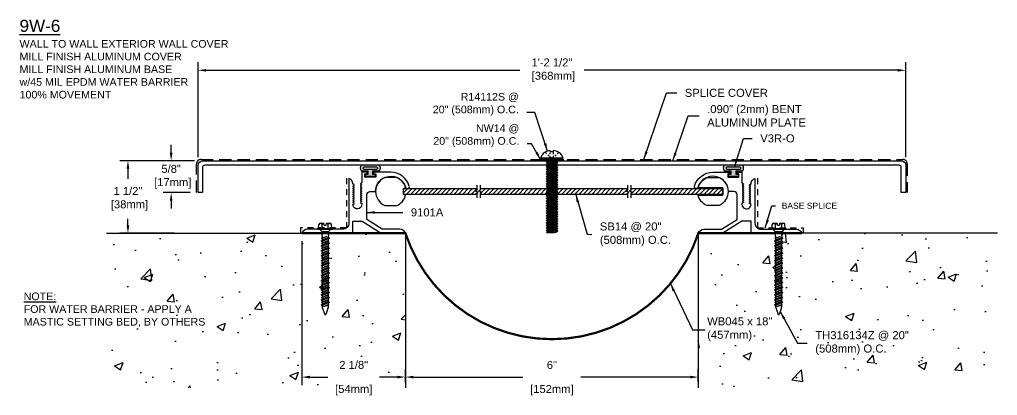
# Model space of a CAD drawing. Header units: inches. Extents: x -0.5 to 40.3, y 3.4 to 11.1.
# Drawn here: x -0.48 to 19.56, y 3.44 to 11.15 of the extents above; entities that cross this region are included whole.
import ezdxf

# ---------------------------------------------------------------- set-up
doc = ezdxf.new("R2010")
doc.units = ezdxf.units.IN
doc.header["$MEASUREMENT"] = 0
doc.linetypes.add('DASHED2', pattern=[0.375, 0.25, -0.125])
for name, color, linetype in [('ANCHORS', 4, 'Continuous'), ('CONDITIONS', 1, 'Continuous'), ('DIMENSIONS', 3, 'Continuous'), ('FILLERS', 2, 'Continuous'), ('METALS', 7, 'Continuous'), ('TEXT', 2, 'Continuous')]:
    doc.layers.add(name, color=color, linetype=linetype)
doc.styles.add('ARIAL', font='arial.ttf')
doc.dimstyles.new('Arial', dxfattribs={"dimtxt": 0.164062, "dimasz": 0.164062, "dimexe": 0.164062, "dimexo": 0.164062, "dimgap": 0.164062, "dimtad": 0, "dimtih": 1, "dimtoh": 1, "dimdec": 4, "dimzin": 3, "dimdsep": 46, "dimlunit": 4, "dimtxsty": 'ARIAL', "dimcen": 0.164062, "dimadec": 0, "dimazin": 0, "dimtfac": 1, "dimtdec": 4, "dimtofl": 0, "dimtmove": 0, "dimatfit": 3, "dimfxl": 0, "dimfrac": 2, "dimtolj": 1, "dimtzin": 0, "dimarcsym": 0})
pattern_1 = [(50, (0, 0.045), (1.79315, -0.15688), [0.1875, -2.0625]), (355, (0, 0.045), (-0.34688, 1.88048), [0.15, -1.65]), (100.451, (0.1494, 0.032), (1.44627, 1.7236), [0.15935, -1.75286]), (46.184, (0, 0.545), (2.6681, -0.4138), [0.28125, -3.09375]), (96.636, (0.2223, 0.5105), (2.33666, 2.4353), [0.23903, -2.62928]), (351.184, (0, 0.545), (2.33665, 2.4353), [0.225, -2.475]), (21, (0.25, 0.42), (1.49227, -1.00655), [0.1875, -2.0625]), (326, (0.25, 0.42), (0.60829, 1.81288), [0.15, -1.65]), (71.451, (0.3744, 0.3361), (2.10056, 0.80633), [0.15935, -1.75286]), (37.5, (0, 0.045), (0.0304, 0.832235), [0, -1.63, 0, -1.675, 0, -1.65625]), (7.5, (0, 0.045), (0.657674, 0.98603), [0, -0.955, 0, -1.5925, 0, -0.63125]), (327.5, (-0.5575, 0.045), (1.334556, -0.056387), [0, -0.625, 0, -1.95, 0, -2.5875]), (317.5, (-0.8075, 0.045), (1.457965, 0.25026), [0, -0.8125, 0, -1.295, 0, -1.8375])]

# ---------------------------------------------------------------- blocks, each defined once
blk = doc.blocks.new('TH-316134')
for p, q in [((-0.157, 0.019), (0.157, 0.019)), ((-0.157, 0), (-0.157, 0.019)), ((-0.157, 0), (0.157, 0)), ((-0.135, 0.029), (-0.129, 0.1)), ((-0.115, 0), (-0.07, -0.045)), ((-0.097, 0.127), (-0.027, 0.127)), ((-0.065, 0.019), (-0.065, 0.1)), ((-0.023, 0.083), (-0.027, 0.127)), ((-0.023, 0.083), (0.023, 0.083)), ((0.023, 0.083), (0.027, 0.127)), ((0.027, 0.127), (0.097, 0.127)), ((0.064, 0.019), (0.064, 0.1)), ((0.115, 0), (0.07, -0.045)), ((0.135, 0.029), (0.129, 0.1)), ((0.157, 0.019), (0.157, 0)), ((-0.086, -0.234), (0.086, -0.184)), ((-0.074, -0.184), (0.032, -0.147)), ((-0.074, -0.184), (-0.062, -0.177)), ((-0.074, -0.184), (-0.062, -0.19)), ((-0.07, -0.045), (0.07, -0.045)), ((-0.07, -0.045), (-0.07, -0.112)), ((-0.069, -0.122), (-0.063, -0.148)), ((0.032, -0.147), (-0.062, -0.19)), ((-0.062, -0.177), (0.032, -0.147)), ((-0.062, -0.157), (-0.062, -0.177)), ((0.062, -0.171), (-0.062, -0.221)), ((-0.062, -0.19), (-0.062, -0.221)), ((0.062, -0.197), (-0.062, -0.247)), ((0.062, -0.157), (0.062, -0.171)), ((0.086, -0.184), (0.062, -0.171)), ((0.086, -0.184), (0.062, -0.197)), ((0.062, -0.197), (0.062, -0.228)), ((0.069, -0.122), (0.063, -0.148)), ((0.07, -0.045), (0.07, -0.112)), ((-0.086, -0.234), (-0.062, -0.221)), ((-0.086, -0.234), (-0.062, -0.247)), ((-0.086, -0.336), (0.086, -0.285)), ((-0.086, -0.336), (-0.062, -0.323)), ((-0.086, -0.336), (-0.062, -0.349)), ((-0.086, -0.437), (0.086, -0.387)), ((-0.074, -0.285), (0.074, -0.234)), ((-0.074, -0.285), (-0.062, -0.279)), ((-0.074, -0.285), (-0.062, -0.291)), ((-0.074, -0.387), (0.074, -0.336)), ((-0.074, -0.387), (-0.062, -0.381)), ((-0.074, -0.387), (-0.062, -0.393)), ((-0.062, -0.279), (0.062, -0.228)), ((0.062, -0.241), (-0.062, -0.291)), ((-0.062, -0.247), (-0.062, -0.279)), ((0.062, -0.272), (-0.062, -0.323)), ((-0.062, -0.291), (-0.062, -0.323)), ((0.062, -0.298), (-0.062, -0.349)), ((-0.062, -0.381), (0.062, -0.33)), ((0.062, -0.342), (-0.062, -0.393)), ((-0.062, -0.349), (-0.062, -0.381)), ((0.062, -0.374), (-0.062, -0.425)), ((-0.062, -0.393), (-0.062, -0.425)), ((0.062, -0.4), (-0.062, -0.45)), ((0.074, -0.234), (0.062, -0.228)), ((0.074, -0.234), (0.062, -0.241)), ((0.062, -0.241), (0.062, -0.272)), ((0.086, -0.285), (0.062, -0.272)), ((0.086, -0.285), (0.062, -0.298)), ((0.062, -0.298), (0.062, -0.33)), ((0.074, -0.336), (0.062, -0.33)), ((0.074, -0.336), (0.062, -0.342)), ((0.062, -0.342), (0.062, -0.374)), ((0.086, -0.387), (0.062, -0.374)), ((0.086, -0.387), (0.062, -0.4)), ((0.062, -0.4), (0.062, -0.431)), ((-0.086, -0.437), (-0.062, -0.425)), ((-0.086, -0.437), (-0.062, -0.45)), ((-0.086, -0.539), (0.086, -0.488)), ((-0.086, -0.539), (-0.062, -0.526)), ((-0.086, -0.539), (-0.062, -0.552)), ((-0.086, -0.641), (0.086, -0.59)), ((-0.074, -0.488), (0.074, -0.437)), ((-0.074, -0.488), (-0.062, -0.482)), ((-0.074, -0.488), (-0.062, -0.494)), ((-0.074, -0.59), (0.074, -0.539)), ((-0.074, -0.59), (-0.062, -0.584)), ((-0.074, -0.59), (-0.062, -0.596)), ((-0.062, -0.482), (0.062, -0.431)), ((0.062, -0.444), (-0.062, -0.494)), ((-0.062, -0.45), (-0.062, -0.482)), ((0.062, -0.475), (-0.062, -0.526)), ((-0.062, -0.494), (-0.062, -0.526)), ((0.062, -0.501), (-0.062, -0.552)), ((-0.062, -0.584), (0.062, -0.533)), ((0.062, -0.545), (-0.062, -0.596)), ((-0.062, -0.552), (-0.062, -0.584)), ((0.062, -0.577), (-0.062, -0.628)), ((-0.062, -0.596), (-0.062, -0.628)), ((0.074, -0.437), (0.062, -0.431)), ((0.074, -0.437), (0.062, -0.444)), ((0.062, -0.444), (0.062, -0.475)), ((0.086, -0.488), (0.062, -0.475)), ((0.086, -0.488), (0.062, -0.501)), ((0.062, -0.501), (0.062, -0.533)), ((0.074, -0.539), (0.062, -0.533)), ((0.074, -0.539), (0.062, -0.545)), ((0.062, -0.545), (0.062, -0.577)), ((0.086, -0.59), (0.062, -0.577)), ((0.086, -0.59), (0.062, -0.603)), ((-0.086, -0.641), (-0.062, -0.628)), ((-0.086, -0.641), (-0.062, -0.654)), ((-0.086, -0.742), (0.086, -0.691)), ((-0.086, -0.742), (-0.062, -0.729)), ((-0.086, -0.742), (-0.062, -0.755)), ((-0.086, -0.844), (0.086, -0.793)), ((-0.074, -0.691), (0.074, -0.641)), ((-0.074, -0.691), (-0.062, -0.685)), ((-0.074, -0.691), (-0.062, -0.698)), ((-0.074, -0.793), (0.074, -0.742)), ((-0.074, -0.793), (-0.062, -0.787)), ((-0.074, -0.793), (-0.062, -0.799)), ((0.062, -0.603), (-0.062, -0.654)), ((-0.062, -0.685), (0.062, -0.634)), ((0.062, -0.647), (-0.062, -0.698)), ((-0.062, -0.654), (-0.062, -0.685)), ((0.062, -0.678), (-0.062, -0.729)), ((-0.062, -0.698), (-0.062, -0.729)), ((0.062, -0.704), (-0.062, -0.755)), ((-0.062, -0.787), (0.062, -0.736)), ((0.062, -0.748), (-0.062, -0.799)), ((-0.062, -0.755), (-0.062, -0.787)), ((0.062, -0.78), (-0.062, -0.831)), ((-0.062, -0.799), (-0.062, -0.831)), ((0.062, -0.603), (0.062, -0.634)), ((0.074, -0.641), (0.062, -0.634)), ((0.074, -0.641), (0.062, -0.647)), ((0.062, -0.647), (0.062, -0.678)), ((0.086, -0.691), (0.062, -0.678)), ((0.086, -0.691), (0.062, -0.704)), ((0.062, -0.704), (0.062, -0.736)), ((0.074, -0.742), (0.062, -0.736)), ((0.074, -0.742), (0.062, -0.748)), ((0.062, -0.748), (0.062, -0.78)), ((0.086, -0.793), (0.062, -0.78)), ((0.086, -0.793), (0.062, -0.806)), ((-0.086, -0.844), (-0.062, -0.831)), ((-0.086, -0.844), (-0.062, -0.857)), ((-0.086, -0.945), (0.086, -0.895)), ((-0.086, -0.945), (-0.062, -0.932)), ((-0.086, -0.945), (-0.062, -0.958)), ((-0.086, -1.047), (0.086, -0.996)), ((-0.074, -0.895), (0.074, -0.844)), ((-0.074, -0.895), (-0.062, -0.888)), ((-0.074, -0.895), (-0.062, -0.901)), ((-0.074, -0.996), (0.074, -0.945)), ((-0.074, -0.996), (-0.062, -0.99)), ((-0.074, -0.996), (-0.062, -1.002)), ((0.062, -0.806), (-0.062, -0.857)), ((-0.062, -0.888), (0.062, -0.838)), ((0.062, -0.85), (-0.062, -0.901)), ((-0.062, -0.857), (-0.062, -0.888)), ((0.062, -0.882), (-0.062, -0.932)), ((-0.062, -0.901), (-0.062, -0.932)), ((0.062, -0.907), (-0.062, -0.958)), ((-0.062, -0.99), (0.062, -0.939)), ((0.062, -0.951), (-0.062, -1.002)), ((-0.062, -0.958), (-0.062, -0.99)), ((0.062, -0.983), (-0.062, -1.034)), ((0.062, -0.806), (0.062, -0.838)), ((0.074, -0.844), (0.062, -0.838)), ((0.074, -0.844), (0.062, -0.85)), ((0.062, -0.85), (0.062, -0.882)), ((0.086, -0.895), (0.062, -0.882)), ((0.086, -0.895), (0.062, -0.907)), ((0.062, -0.907), (0.062, -0.939)), ((0.074, -0.945), (0.062, -0.939)), ((0.074, -0.945), (0.062, -0.951)), ((0.062, -0.951), (0.062, -0.983)), ((0.086, -0.996), (0.062, -0.983)), ((0.086, -0.996), (0.062, -1.009)), ((0.062, -1.001), (0.062, -1.033)), ((-0.086, -1.047), (-0.062, -1.034)), ((-0.086, -1.047), (-0.062, -1.06)), ((-0.086, -1.141), (0.086, -1.09)), ((-0.086, -1.141), (-0.062, -1.128)), ((-0.086, -1.141), (-0.062, -1.154)), ((-0.086, -1.242), (0.086, -1.191)), ((-0.074, -1.09), (0.074, -1.039)), ((-0.074, -1.09), (-0.062, -1.084)), ((-0.074, -1.09), (-0.062, -1.096)), ((-0.074, -1.191), (0.074, -1.141)), ((-0.074, -1.191), (-0.062, -1.185)), ((-0.074, -1.191), (-0.062, -1.198)), ((-0.062, -1.002), (-0.062, -1.034)), ((0.062, -1.009), (-0.062, -1.06)), ((-0.062, -1.084), (0.062, -1.033)), ((0.062, -1.045), (-0.062, -1.096)), ((-0.062, -1.052), (-0.062, -1.084)), ((0.062, -1.077), (-0.062, -1.128)), ((-0.062, -1.096), (-0.062, -1.128)), ((0.062, -1.103), (-0.062, -1.154)), ((-0.062, -1.185), (0.062, -1.134)), ((0.062, -1.147), (-0.062, -1.198)), ((-0.062, -1.154), (-0.062, -1.185)), ((0.062, -1.178), (-0.062, -1.229)), ((-0.062, -1.198), (-0.062, -1.229)), ((0.074, -1.039), (0.062, -1.033)), ((0.074, -1.039), (0.062, -1.045)), ((0.062, -1.045), (0.062, -1.077)), ((0.086, -1.09), (0.062, -1.077)), ((0.086, -1.09), (0.062, -1.103)), ((0.062, -1.103), (0.062, -1.134)), ((0.074, -1.141), (0.062, -1.134)), ((0.074, -1.141), (0.062, -1.147)), ((0.062, -1.147), (0.062, -1.178)), ((0.086, -1.191), (0.062, -1.178)), ((0.086, -1.191), (0.062, -1.204)), ((-0.086, -1.242), (-0.062, -1.229)), ((-0.086, -1.242), (-0.062, -1.255)), ((-0.086, -1.344), (0.086, -1.293)), ((-0.086, -1.344), (-0.062, -1.331)), ((-0.086, -1.344), (-0.062, -1.357)), ((-0.086, -1.445), (0.086, -1.395)), ((-0.074, -1.293), (0.074, -1.242)), ((-0.074, -1.293), (-0.062, -1.287)), ((-0.074, -1.293), (-0.062, -1.299)), ((-0.074, -1.395), (0.074, -1.344)), ((-0.074, -1.395), (-0.062, -1.388)), ((-0.074, -1.395), (-0.062, -1.401)), ((0.062, -1.204), (-0.062, -1.255)), ((-0.062, -1.287), (0.062, -1.236)), ((0.062, -1.248), (-0.062, -1.299)), ((-0.062, -1.255), (-0.062, -1.287)), ((0.062, -1.28), (-0.062, -1.331)), ((-0.062, -1.299), (-0.062, -1.331)), ((0.062, -1.306), (-0.062, -1.357)), ((-0.062, -1.388), (0.062, -1.338)), ((0.062, -1.35), (-0.062, -1.401)), ((-0.062, -1.357), (-0.062, -1.388)), ((0.062, -1.382), (-0.062, -1.432)), ((-0.062, -1.401), (-0.062, -1.432)), ((0.062, -1.204), (0.062, -1.236)), ((0.074, -1.242), (0.062, -1.236)), ((0.074, -1.242), (0.062, -1.248)), ((0.062, -1.248), (0.062, -1.28)), ((0.086, -1.293), (0.062, -1.28)), ((0.086, -1.293), (0.062, -1.306)), ((0.062, -1.306), (0.062, -1.338)), ((0.074, -1.344), (0.062, -1.338)), ((0.074, -1.344), (0.062, -1.35)), ((0.062, -1.35), (0.062, -1.382)), ((0.086, -1.395), (0.062, -1.382)), ((0.086, -1.395), (0.062, -1.407)), ((-0.086, -1.445), (-0.062, -1.432)), ((-0.086, -1.445), (-0.062, -1.458)), ((-0.086, -1.547), (0.086, -1.496)), ((-0.086, -1.547), (-0.062, -1.534)), ((-0.086, -1.547), (-0.062, -1.56)), ((-0.074, -1.496), (0.074, -1.445)), ((-0.074, -1.496), (-0.062, -1.49)), ((-0.074, -1.496), (-0.062, -1.502)), ((0.062, -1.407), (-0.062, -1.458)), ((-0.062, -1.49), (0.062, -1.439)), ((0.062, -1.451), (-0.062, -1.502)), ((-0.062, -1.458), (-0.062, -1.49)), ((0.062, -1.483), (-0.062, -1.534)), ((-0.062, -1.502), (-0.062, -1.534)), ((0.062, -1.509), (-0.062, -1.56)), ((-0.062, -1.56), (-0.062, -1.586)), ((-0.06, -1.601), (-0.01, -1.744)), ((-0.034, -1.584), (0.062, -1.541)), ((-0.034, -1.584), (0.074, -1.547)), ((0.062, -1.553), (-0.034, -1.584)), ((0.06, -1.601), (0.01, -1.744)), ((0.062, -1.407), (0.062, -1.439)), ((0.074, -1.445), (0.062, -1.439)), ((0.074, -1.445), (0.062, -1.451)), ((0.062, -1.451), (0.062, -1.483)), ((0.086, -1.496), (0.062, -1.483)), ((0.086, -1.496), (0.062, -1.509)), ((0.062, -1.509), (0.062, -1.541)), ((0.074, -1.547), (0.062, -1.541)), ((0.074, -1.547), (0.062, -1.553)), ((0.062, -1.553), (0.062, -1.586))]:
    blk.add_line(p, q)
for centre, radius, start, end in [((-0.146, 0.03), 0.0112, 270, 355), ((-0.097, 0.095), 0.0327, 9.285, 170.715), ((0, 0.038), 0.0896, 107.4215, 136.0407), ((0, 0.038), 0.0896, 43.9593, 72.5785), ((0.097, 0.095), 0.0327, 9.285, 170.715), ((0.146, 0.03), 0.0112, 185, 270), ((-0.023, -0.112), 0.0465, 180, 191.9357), ((-0.109, -0.157), 0.0465, 0, 11.9357), ((0.109, -0.157), 0.0465, 168.0643, 180), ((0.023, -0.112), 0.0465, 348.0643, 0), ((-0.016, -1.586), 0.0465, 180, 199.3058), ((0.016, -1.586), 0.0465, 340.6942, 0), ((0, -1.739), 0.0106, 204.1001, 335.8999)]:
    blk.add_arc(centre, radius, start, end)
blk = doc.blocks.new('TH316134')
blk.add_blockref('TH-316134', (0, 0))
blk = doc.blocks.new('*D3')
at = {"layer": 'Defpoints', "color": 0}
for p in [(3.269, 8.25), (1.742, 6.765), (2.851, 6.765)]:
    blk.add_point(p, dxfattribs=at)
at = {"layer": 'DIMENSIONS', "color": 0, "lineweight": -2}
for p, q in [((3.105, 8.25), (1.578, 8.25)), ((1.742, 8.086), (1.742, 7.877)), ((1.742, 6.929), (1.742, 7.063)), ((2.687, 6.765), (1.578, 6.765))]:
    blk.add_line(p, q, dxfattribs=at)
at = {"layer": 'DIMENSIONS', "color": 0}
for points in [[(1.714, 8.086), (1.769, 8.086), (1.742, 8.25)], [(1.714, 6.929), (1.769, 6.929), (1.742, 6.765)]]:
    blk.add_solid(points, dxfattribs=at)
at = {"layer": 'DIMENSIONS', "color": 0, "insert": (1.742, 7.47), "char_height": 0.1641, "attachment_point": 5, "style": 'ARIAL'}
blk.add_mtext('\\A1;1 1/2"\\P [38mm]', dxfattribs=at)
blk = doc.blocks.new('*D4')
at = {"layer": 'Defpoints', "color": 0}
for p in [(5.307, 6.765), (7.429, 3.815), (7.429, 3.547)]:
    blk.add_point(p, dxfattribs=at)
at = {"layer": 'DIMENSIONS', "color": 0, "lineweight": -2}
for p, q in [((5.307, 6.601), (5.307, 3.651)), ((5.471, 3.815), (5.837, 3.815)), ((7.265, 3.815), (6.899, 3.815)), ((7.429, 3.711), (7.429, 3.98))]:
    blk.add_line(p, q, dxfattribs=at)
at = {"layer": 'DIMENSIONS', "color": 0}
for points in [[(5.471, 3.843), (5.471, 3.788), (5.307, 3.815)], [(7.265, 3.843), (7.265, 3.788), (7.429, 3.815)]]:
    blk.add_solid(points, dxfattribs=at)
at = {"layer": 'DIMENSIONS', "color": 0, "char_height": 0.1641, "attachment_point": 5, "style": 'ARIAL'}
for s, insert in [('\\A1;2 1/8"', (6.368, 4.064)), ('\\A1;[54mm]', (6.368, 3.547))]:
    blk.add_mtext(s, dxfattribs=dict(at, insert=insert))
blk = doc.blocks.new('*D5')
at = {"layer": 'Defpoints', "color": 0}
for p in [(3.269, 8.25), (2.627, 7.597), (3.179, 7.597)]:
    blk.add_point(p, dxfattribs=at)
at = {"layer": 'DIMENSIONS', "color": 0, "lineweight": -2}
for p, q in [((2.627, 8.414), (2.627, 8.578)), ((3.105, 8.25), (2.463, 8.25)), ((3.015, 7.597), (2.463, 7.597)), ((2.627, 7.433), (2.627, 7.269))]:
    blk.add_line(p, q, dxfattribs=at)
at = {"layer": 'DIMENSIONS', "color": 0}
for points in [[(2.6, 8.414), (2.654, 8.414), (2.627, 8.25)], [(2.6, 7.433), (2.654, 7.433), (2.627, 7.597)]]:
    blk.add_solid(points, dxfattribs=at)
at = {"layer": 'DIMENSIONS', "color": 0, "insert": (2.627, 7.924), "char_height": 0.1641, "attachment_point": 5, "style": 'ARIAL'}
blk.add_mtext('\\A1;5/8"\\P [17mm]', dxfattribs=at)
blk = doc.blocks.new('*D6')
at = {"layer": 'Defpoints', "color": 0}
for p in [(13.429, 3.815), (7.429, 3.547), (13.429, 3.547)]:
    blk.add_point(p, dxfattribs=at)
at = {"layer": 'DIMENSIONS', "color": 0, "lineweight": -2}
for p, q in [((7.429, 3.711), (7.429, 3.98)), ((7.593, 3.815), (9.835, 3.815)), ((13.265, 3.815), (11.024, 3.815)), ((13.429, 3.711), (13.429, 3.98))]:
    blk.add_line(p, q, dxfattribs=at)
at = {"layer": 'DIMENSIONS', "color": 0}
for points in [[(7.593, 3.843), (7.593, 3.788), (7.429, 3.815)], [(13.265, 3.843), (13.265, 3.788), (13.429, 3.815)]]:
    blk.add_solid(points, dxfattribs=at)
at = {"layer": 'DIMENSIONS', "color": 0, "attachment_point": 5, "style": 'ARIAL'}
for s, insert, char_height in [('\\A1;6"', (10.429, 4.063), 0.1641), ('\\A1;[152mm]', (10.429, 3.546), 0.16406)]:
    blk.add_mtext(s, dxfattribs=dict(at, insert=insert, char_height=char_height))
blk = doc.blocks.new('*D7')
at = {"layer": 'Defpoints', "color": 0}
for p in [(17.679, 10.106), (3.179, 8.16), (17.679, 8.16)]:
    blk.add_point(p, dxfattribs=at)
at = {"layer": 'DIMENSIONS', "color": 0, "lineweight": -2}
for p, q in [((3.179, 8.324), (3.179, 10.27)), ((17.679, 8.324), (17.679, 10.27)), ((3.343, 10.106), (9.771, 10.106)), ((17.515, 10.106), (11.088, 10.106))]:
    blk.add_line(p, q, dxfattribs=at)
at = {"layer": 'DIMENSIONS', "color": 0}
for points in [[(3.343, 10.133), (3.343, 10.078), (3.179, 10.106)], [(17.515, 10.133), (17.515, 10.078), (17.679, 10.106)]]:
    blk.add_solid(points, dxfattribs=at)
at = {"layer": 'DIMENSIONS', "color": 0, "insert": (10.429, 10.106), "char_height": 0.16406, "attachment_point": 5, "style": 'ARIAL'}
blk.add_mtext('\\A1;1\'-2 1/2"\\P [368mm]', dxfattribs=at)
blk = doc.blocks.new('9101a')
blk.add_lwpolyline([(-0.925, 0.836), (-0.897, 0.822), (-0.925, 0.807), (-0.925, 0.795), (-0.897, 0.78), (-0.925, 0.766), (-0.925, 0.753), (-0.897, 0.739), (-0.925, 0.724), (-0.925, 0.711), (-0.897, 0.697), (-0.925, 0.682), (-0.925, 0.67), (-0.897, 0.655), (-0.925, 0.641), (-0.925, 0.628), (-0.895, 0.613, -1.093785), (-1.08, 0.591), (-1.049, 0.607), (-1.049, 0.62), (-1.077, 0.634), (-1.049, 0.649), (-1.049, 0.661), (-1.077, 0.676), (-1.049, 0.691), (-1.049, 0.703), (-1.077, 0.718), (-1.049, 0.732), (-1.049, 0.745), (-1.077, 0.759), (-1.049, 0.774), (-1.049, 0.786), (-1.077, 0.801), (-1.049, 0.816), (-1.049, 0.828), (-1.077, 0.843), (-1.049, 0.857), (-1.049, 0.87), (-1.077, 0.884), (-1.049, 0.899), (-1.049, 0.911), (-1.077, 0.926), (-1.049, 0.941), (-1.049, 0.953), (-1.077, 0.968), (-1.049, 0.982), (-1.049, 0.995), (-1.08, 1.011, 0.304337), (-1.16, 1.125), (-1.16, 0.205, -0.414214), (-1.285, 0.08), (-2.006, 0.08, 0.310805), (-2.123, 0), (-1.08, 0), (-1.08, 0.25), (-0.89, 0.25), (-0.5, 0), (0, 0, 0.306943), (-0.115, 0.08), (-0.477, 0.08), (-0.793, 0.283), (-0.793, 0.792, -0.414214), (-0.731, 0.854), (-0.616, 0.854, -0.865696), (0.001, 0.944, 1), (0.078, 0.966, 0.330951), (-0.301, 1.25), (-0.658, 1.25), (-0.658, 1.22), (-0.608, 1.22), (-0.608, 1.152), (-0.833, 1.152), (-0.833, 1.22), (-0.783, 1.22), (-0.783, 1.25), (-0.893, 1.25), (-0.893, 1.032), (-0.925, 1.016), (-0.925, 1.003), (-0.897, 0.989), (-0.925, 0.974), (-0.925, 0.961), (-0.897, 0.947), (-0.925, 0.932), (-0.925, 0.92), (-0.897, 0.905), (-0.925, 0.891), (-0.925, 0.878), (-0.897, 0.864), (-0.925, 0.849)], format="xyb", close=True)
blk = doc.blocks.new('V3Rb')
h = blk.add_hatch(color=256)
h.paths.add_polyline_path([(0.189, 0.227), (-0.189, 0.227, 0.336159), (-0.189, 0.11), (-0.053, 0.11), (-0.053, 0.035), (-0.108, 0.035), (-0.108, 0), (0.108, 0), (0.108, 0.035), (0.052, 0.035), (0.052, 0.11), (0.15, 0.11), (0.189, 0.11, 0.336159)])
h.paths.add_polyline_path([(0.136, 0.142), (-0.136, 0.142, -0.325717), (-0.136, 0.196), (0.136, 0.196, -0.325717)], flags=16)
blk.add_lwpolyline([(0.189, 0.11, 0.336159), (0.189, 0.227), (-0.189, 0.227, 0.336159), (-0.189, 0.11), (-0.053, 0.11), (-0.053, 0.035), (-0.108, 0.035), (-0.108, 0), (0.108, 0), (0.108, 0.035), (0.052, 0.035), (0.052, 0.11), (0.189, 0.11)], format="xyb")
blk.add_lwpolyline([(0.136, 0.196, -0.325717), (0.136, 0.142), (-0.136, 0.142, -0.325717), (-0.136, 0.196)], format="xyb", close=True)
blk = doc.blocks.new('SB14')
h = blk.add_hatch()
h.set_pattern_fill('ANSI31', color=256, scale=0.5, style=0)
h.set_pattern_definition([(45, (-7.127145, -14.1733), (-0.04419417, 0.04419417), [])])
h.paths.add_polyline_path([(6.805, -0.06), (6.805, 0.06), (4.919, 0.06), (4.919, 0.03), (4.89, 0.011), (4.947, -0.011), (4.919, -0.03), (4.919, -0.06)])
h.paths.add_polyline_path([(4.849, -0.06), (4.849, -0.03), (4.877, -0.011), (4.82, 0.011), (4.849, 0.03), (4.849, 0.06), (1.832, 0.06), (1.832, 0.03), (1.803, 0.011), (1.86, -0.011), (1.832, -0.03), (1.832, -0.06)])
h.paths.add_polyline_path([(1.762, -0.06), (1.762, -0.03), (1.79, -0.011), (1.733, 0.011), (1.762, 0.03), (1.762, 0.06), (0.262, 0.06), (0.262, -0.06)])
for p, q in [((1.762, 0.03), (1.733, 0.011)), ((1.79, -0.011), (1.733, 0.011)), ((1.762, 0.13), (1.762, 0.03)), ((1.832, 0.03), (1.803, 0.011)), ((1.86, -0.011), (1.803, 0.011)), ((1.832, 0.13), (1.832, 0.03)), ((4.849, 0.03), (4.82, 0.011)), ((4.877, -0.011), (4.82, 0.011)), ((4.849, 0.13), (4.849, 0.03)), ((4.919, 0.03), (4.89, 0.011)), ((4.947, -0.011), (4.89, 0.011)), ((4.919, 0.13), (4.919, 0.03)), ((1.762, -0.03), (1.79, -0.011)), ((1.762, -0.03), (1.762, -0.13)), ((1.832, -0.03), (1.86, -0.011)), ((1.832, -0.03), (1.832, -0.13)), ((4.849, -0.03), (4.877, -0.011)), ((4.849, -0.03), (4.849, -0.13)), ((4.919, -0.03), (4.947, -0.011)), ((4.919, -0.03), (4.919, -0.13))]:
    blk.add_line(p, q)
for points in [[(0.304, 0.074, 0.233897), (0.125, 0.286), (-0.125, 0.286, 0.654654), (-0.125, -0.286), (0.125, -0.286, 0.233897), (0.304, -0.074), (0.262, -0.06), (0.262, 0.06)], [(6.805, 0.074), (6.296, 0.074, -0.233897), (6.475, 0.286), (6.725, 0.286, -0.654654), (6.725, -0.286), (6.475, -0.286, -0.233897), (6.296, -0.074), (6.805, -0.074)]]:
    blk.add_lwpolyline(points, format="xyb", close=True)
for points in [[(0.262, 0.06), (1.762, 0.06)], [(1.832, 0.06), (4.849, 0.06)], [(4.919, 0.06), (6.805, 0.06), (6.805, -0.06), (4.919, -0.06)], [(1.762, -0.06), (0.262, -0.06)], [(4.849, -0.06), (1.832, -0.06)]]:
    blk.add_lwpolyline(points)
blk = doc.blocks.new('WB045')
at = {"layer": 'FILLERS', "const_width": 0.045}
for points in [[(5.307, 6.742), (7.447, 6.742)], [(13.412, 6.742), (15.552, 6.742)]]:
    blk.add_lwpolyline(points, dxfattribs=at)
blk.add_lwpolyline([(7.429, 6.742, 0.724076), (13.429, 6.742)], format="xyb", dxfattribs=at)
blk = doc.blocks.new('R14112')
for p, q in [((-0.226, 0.031), (0.226, 0.031)), ((-0.226, 0.031), (-0.22, 0)), ((-0.22, 0), (0.22, 0)), ((-0.109, 0.116), (-0.133, 0.141)), ((-0.057, 0.062), (-0.086, 0.092)), ((-0.085, 0), (-0.085, -0.03)), ((-0.034, 0.038), (-0.042, 0.046)), ((-0.034, 0.161), (-0.034, 0.182)), ((-0.034, 0.161), (0.034, 0.161)), ((-0.034, 0.103), (-0.034, 0.131)), ((-0.034, 0.038), (-0.034, 0.065)), ((-0.034, 0.038), (-0.01, 0.038)), ((0.01, 0.038), (0.034, 0.038)), ((0.034, 0.161), (0.034, 0.182)), ((0.034, 0.106), (0.034, 0.142)), ((0.034, 0.038), (0.034, 0.073)), ((0.034, 0.038), (0.042, 0.046)), ((0.057, 0.062), (0.086, 0.092)), ((0.085, 0), (0.085, -0.005)), ((0.109, 0.116), (0.133, 0.141)), ((0.226, 0.031), (0.22, 0)), ((-0.119, -0.05), (0.119, -0.025)), ((-0.119, -0.05), (-0.085, -0.03)), ((-0.119, -0.05), (-0.085, -0.07)), ((-0.119, -0.1), (0.119, -0.075)), ((-0.119, -0.1), (-0.085, -0.08)), ((-0.119, -0.1), (-0.085, -0.12)), ((-0.119, -0.15), (0.119, -0.125)), ((-0.119, -0.15), (-0.085, -0.13)), ((-0.119, -0.15), (-0.085, -0.17)), ((-0.119, -0.2), (0.119, -0.175)), ((-0.119, -0.2), (-0.085, -0.18)), ((-0.119, -0.2), (-0.085, -0.22)), ((-0.085, -0.03), (0.085, -0.005)), ((-0.085, -0.07), (0.085, -0.045)), ((-0.085, -0.08), (0.085, -0.055)), ((-0.085, -0.07), (-0.085, -0.08)), ((-0.085, -0.12), (0.085, -0.095)), ((-0.085, -0.13), (0.085, -0.105)), ((-0.085, -0.12), (-0.085, -0.13)), ((-0.085, -0.17), (0.085, -0.145)), ((-0.085, -0.18), (0.085, -0.155)), ((-0.085, -0.17), (-0.085, -0.18)), ((-0.085, -0.22), (0.085, -0.195)), ((0.119, -0.025), (0.085, -0.005)), ((0.119, -0.025), (0.085, -0.045)), ((0.085, -0.045), (0.085, -0.055)), ((0.119, -0.075), (0.085, -0.055)), ((0.119, -0.075), (0.085, -0.095)), ((0.085, -0.095), (0.085, -0.105)), ((0.119, -0.125), (0.085, -0.105)), ((0.119, -0.125), (0.085, -0.145)), ((0.085, -0.145), (0.085, -0.155)), ((0.119, -0.175), (0.085, -0.155)), ((0.119, -0.175), (0.085, -0.195)), ((0.085, -0.195), (0.085, -0.205)), ((-0.119, -0.25), (0.119, -0.225)), ((-0.119, -0.25), (-0.085, -0.23)), ((-0.119, -0.25), (-0.085, -0.27)), ((-0.119, -0.3), (0.119, -0.275)), ((-0.119, -0.3), (-0.085, -0.28)), ((-0.119, -0.3), (-0.085, -0.32)), ((-0.119, -0.35), (0.119, -0.325)), ((-0.119, -0.35), (-0.085, -0.33)), ((-0.119, -0.35), (-0.085, -0.37)), ((-0.119, -0.4), (0.119, -0.375)), ((-0.119, -0.4), (-0.085, -0.38)), ((-0.119, -0.4), (-0.085, -0.42)), ((-0.085, -0.23), (0.085, -0.205)), ((-0.085, -0.22), (-0.085, -0.23)), ((-0.085, -0.27), (0.085, -0.245)), ((-0.085, -0.28), (0.085, -0.255)), ((-0.085, -0.27), (-0.085, -0.28)), ((-0.085, -0.32), (0.085, -0.295)), ((-0.085, -0.33), (0.085, -0.305)), ((-0.085, -0.32), (-0.085, -0.33)), ((-0.085, -0.37), (0.085, -0.345)), ((-0.085, -0.38), (0.085, -0.355)), ((-0.085, -0.37), (-0.085, -0.38)), ((-0.085, -0.42), (0.085, -0.395)), ((0.119, -0.225), (0.085, -0.205)), ((0.119, -0.225), (0.085, -0.245)), ((0.085, -0.245), (0.085, -0.255)), ((0.119, -0.275), (0.085, -0.255)), ((0.119, -0.275), (0.085, -0.295)), ((0.085, -0.295), (0.085, -0.305)), ((0.119, -0.325), (0.085, -0.305)), ((0.119, -0.325), (0.085, -0.345)), ((0.085, -0.345), (0.085, -0.355)), ((0.119, -0.375), (0.085, -0.355)), ((0.119, -0.375), (0.085, -0.395)), ((0.085, -0.395), (0.085, -0.405)), ((-0.119, -0.45), (0.119, -0.425)), ((-0.119, -0.45), (-0.085, -0.43)), ((-0.119, -0.45), (-0.085, -0.47)), ((-0.119, -0.5), (0.119, -0.475)), ((-0.119, -0.5), (-0.085, -0.48)), ((-0.119, -0.5), (-0.085, -0.52)), ((-0.119, -0.55), (0.119, -0.525)), ((-0.119, -0.55), (-0.085, -0.53)), ((-0.119, -0.55), (-0.085, -0.57)), ((-0.119, -0.6), (0.119, -0.575)), ((-0.119, -0.6), (-0.085, -0.58)), ((-0.119, -0.6), (-0.085, -0.62)), ((-0.085, -0.43), (0.085, -0.405)), ((-0.085, -0.42), (-0.085, -0.43)), ((-0.085, -0.47), (0.085, -0.445)), ((-0.085, -0.48), (0.085, -0.455)), ((-0.085, -0.47), (-0.085, -0.48)), ((-0.085, -0.52), (0.085, -0.495)), ((-0.085, -0.53), (0.085, -0.505)), ((-0.085, -0.52), (-0.085, -0.53)), ((-0.085, -0.57), (0.085, -0.545)), ((-0.085, -0.58), (0.085, -0.555)), ((-0.085, -0.57), (-0.085, -0.58)), ((-0.085, -0.62), (0.085, -0.595)), ((0.119, -0.425), (0.085, -0.405)), ((0.119, -0.425), (0.085, -0.445)), ((0.085, -0.445), (0.085, -0.455)), ((0.119, -0.475), (0.085, -0.455)), ((0.119, -0.475), (0.085, -0.495)), ((0.085, -0.495), (0.085, -0.505)), ((0.119, -0.525), (0.085, -0.505)), ((0.119, -0.525), (0.085, -0.545)), ((0.085, -0.545), (0.085, -0.555)), ((0.119, -0.575), (0.085, -0.555)), ((0.119, -0.575), (0.085, -0.595)), ((0.085, -0.595), (0.085, -0.605)), ((-0.119, -0.65), (0.119, -0.625)), ((-0.119, -0.65), (-0.085, -0.63)), ((-0.119, -0.65), (-0.085, -0.67)), ((-0.119, -0.7), (0.119, -0.675)), ((-0.119, -0.7), (-0.085, -0.68)), ((-0.119, -0.7), (-0.085, -0.72)), ((-0.119, -0.75), (0.119, -0.725)), ((-0.119, -0.75), (-0.085, -0.73)), ((-0.119, -0.75), (-0.085, -0.77)), ((-0.119, -0.8), (0.119, -0.775)), ((-0.119, -0.8), (-0.085, -0.78)), ((-0.119, -0.8), (-0.085, -0.82)), ((-0.085, -0.63), (0.085, -0.605)), ((-0.085, -0.62), (-0.085, -0.63)), ((-0.085, -0.67), (0.085, -0.645)), ((-0.085, -0.68), (0.085, -0.655)), ((-0.085, -0.67), (-0.085, -0.68)), ((-0.085, -0.72), (0.085, -0.695)), ((-0.085, -0.73), (0.085, -0.705)), ((-0.085, -0.72), (-0.085, -0.73)), ((-0.085, -0.77), (0.085, -0.745)), ((-0.085, -0.78), (0.085, -0.755)), ((-0.085, -0.77), (-0.085, -0.78)), ((-0.085, -0.82), (0.085, -0.795)), ((0.119, -0.625), (0.085, -0.605)), ((0.119, -0.625), (0.085, -0.645)), ((0.085, -0.645), (0.085, -0.655)), ((0.119, -0.675), (0.085, -0.655)), ((0.119, -0.675), (0.085, -0.695)), ((0.085, -0.695), (0.085, -0.705)), ((0.119, -0.725), (0.085, -0.705)), ((0.119, -0.725), (0.085, -0.745)), ((0.085, -0.745), (0.085, -0.755)), ((0.119, -0.775), (0.085, -0.755)), ((0.119, -0.775), (0.085, -0.795)), ((0.085, -0.795), (0.085, -0.805)), ((-0.119, -0.85), (0.119, -0.825)), ((-0.119, -0.85), (-0.085, -0.83)), ((-0.119, -0.85), (-0.085, -0.87)), ((-0.119, -0.9), (0.119, -0.875)), ((-0.119, -0.9), (-0.085, -0.88)), ((-0.119, -0.9), (-0.085, -0.92)), ((-0.119, -0.95), (0.119, -0.925)), ((-0.119, -0.95), (-0.085, -0.93)), ((-0.119, -0.95), (-0.085, -0.97)), ((-0.119, -1), (0.119, -0.975)), ((-0.119, -1), (-0.085, -0.98)), ((-0.119, -1), (-0.085, -1.02)), ((-0.085, -0.83), (0.085, -0.805)), ((-0.085, -0.82), (-0.085, -0.83)), ((-0.085, -0.87), (0.085, -0.845)), ((-0.085, -0.88), (0.085, -0.855)), ((-0.085, -0.87), (-0.085, -0.88)), ((-0.085, -0.92), (0.085, -0.895)), ((-0.085, -0.93), (0.085, -0.905)), ((-0.085, -0.92), (-0.085, -0.93)), ((-0.085, -0.97), (0.085, -0.945)), ((-0.085, -0.98), (0.085, -0.955)), ((-0.085, -0.97), (-0.085, -0.98)), ((-0.085, -1.02), (0.085, -0.995)), ((0.119, -0.825), (0.085, -0.805)), ((0.119, -0.825), (0.085, -0.845)), ((0.085, -0.845), (0.085, -0.855)), ((0.119, -0.875), (0.085, -0.855)), ((0.119, -0.875), (0.085, -0.895)), ((0.085, -0.895), (0.085, -0.905)), ((0.119, -0.925), (0.085, -0.905)), ((0.119, -0.925), (0.085, -0.945)), ((0.085, -0.945), (0.085, -0.955)), ((0.119, -0.975), (0.085, -0.955)), ((0.119, -0.975), (0.085, -0.995)), ((0.085, -0.995), (0.085, -1.005)), ((-0.119, -1.05), (0.119, -1.025)), ((-0.119, -1.05), (-0.085, -1.03)), ((-0.119, -1.05), (-0.085, -1.07)), ((-0.119, -1.1), (0.119, -1.075)), ((-0.119, -1.1), (-0.085, -1.08)), ((-0.119, -1.1), (-0.085, -1.12)), ((-0.119, -1.15), (0.119, -1.125)), ((-0.119, -1.15), (-0.085, -1.13)), ((-0.119, -1.15), (-0.085, -1.17)), ((-0.119, -1.2), (0.119, -1.175)), ((-0.119, -1.2), (-0.085, -1.18)), ((-0.119, -1.2), (-0.085, -1.22)), ((-0.085, -1.03), (0.085, -1.005)), ((-0.085, -1.02), (-0.085, -1.03)), ((-0.085, -1.07), (0.085, -1.045)), ((-0.085, -1.08), (0.085, -1.055)), ((-0.085, -1.07), (-0.085, -1.08)), ((-0.085, -1.12), (0.085, -1.095)), ((-0.085, -1.13), (0.085, -1.105)), ((-0.085, -1.12), (-0.085, -1.13)), ((-0.085, -1.17), (0.085, -1.145)), ((-0.085, -1.18), (0.085, -1.155)), ((-0.085, -1.17), (-0.085, -1.18)), ((-0.085, -1.22), (0.085, -1.195)), ((0.119, -1.025), (0.085, -1.005)), ((0.119, -1.025), (0.085, -1.045)), ((0.085, -1.045), (0.085, -1.055)), ((0.119, -1.075), (0.085, -1.055)), ((0.119, -1.075), (0.085, -1.095)), ((0.085, -1.095), (0.085, -1.105)), ((0.119, -1.125), (0.085, -1.105)), ((0.119, -1.125), (0.085, -1.145)), ((0.085, -1.145), (0.085, -1.155)), ((0.119, -1.175), (0.085, -1.155)), ((0.119, -1.175), (0.085, -1.195)), ((0.085, -1.195), (0.085, -1.205)), ((-0.119, -1.25), (0.119, -1.225)), ((-0.119, -1.25), (-0.085, -1.23)), ((-0.119, -1.25), (-0.085, -1.27)), ((-0.119, -1.3), (0.119, -1.275)), ((-0.119, -1.3), (-0.085, -1.28)), ((-0.119, -1.3), (-0.085, -1.32)), ((-0.119, -1.35), (0.119, -1.325)), ((-0.119, -1.35), (-0.085, -1.33)), ((-0.119, -1.35), (-0.085, -1.37)), ((-0.119, -1.4), (0.119, -1.375)), ((-0.119, -1.4), (-0.085, -1.38)), ((-0.119, -1.4), (-0.085, -1.42)), ((-0.085, -1.23), (0.085, -1.205)), ((-0.085, -1.22), (-0.085, -1.23)), ((-0.085, -1.27), (0.085, -1.245)), ((-0.085, -1.28), (0.085, -1.255)), ((-0.085, -1.27), (-0.085, -1.28)), ((-0.085, -1.32), (0.085, -1.295)), ((-0.085, -1.33), (0.085, -1.305)), ((-0.085, -1.32), (-0.085, -1.33)), ((-0.085, -1.37), (0.085, -1.345)), ((-0.085, -1.38), (0.085, -1.355)), ((-0.085, -1.37), (-0.085, -1.38)), ((-0.085, -1.42), (0.085, -1.395)), ((0.119, -1.225), (0.085, -1.205)), ((0.119, -1.225), (0.085, -1.245)), ((0.085, -1.245), (0.085, -1.255)), ((0.119, -1.275), (0.085, -1.255)), ((0.119, -1.275), (0.085, -1.295)), ((0.085, -1.295), (0.085, -1.305)), ((0.119, -1.325), (0.085, -1.305)), ((0.119, -1.325), (0.085, -1.345)), ((0.085, -1.345), (0.085, -1.355)), ((0.119, -1.375), (0.085, -1.355)), ((0.119, -1.375), (0.085, -1.395)), ((0.085, -1.395), (0.085, -1.405)), ((-0.119, -1.45), (0.119, -1.425)), ((-0.119, -1.45), (-0.085, -1.43)), ((-0.119, -1.45), (-0.085, -1.47)), ((-0.11, -1.5), (0.119, -1.475)), ((-0.11, -1.5), (-0.085, -1.48)), ((-0.11, -1.5), (0.048, -1.5)), ((-0.085, -1.43), (0.085, -1.405)), ((-0.085, -1.42), (-0.085, -1.43)), ((-0.085, -1.47), (0.085, -1.445)), ((-0.085, -1.48), (0.085, -1.455)), ((-0.085, -1.47), (-0.085, -1.48)), ((0.048, -1.5), (0.085, -1.495)), ((0.119, -1.425), (0.085, -1.405)), ((0.119, -1.425), (0.085, -1.445)), ((0.085, -1.445), (0.085, -1.455)), ((0.119, -1.475), (0.085, -1.455)), ((0.119, -1.475), (0.085, -1.495))]:
    blk.add_line(p, q)
for centre, radius, start, end in [((-0.08, 0), 0.149, 152.7282, 167.9922), ((-0.041, -0.02), 0.192, 128.7816, 152.7282), ((-0.016, -0.051), 0.232, 108.4084, 128.7816), ((0, -0.1), 0.284, 96.8718, 108.4084), ((0, -0.1), 0.284, 71.5916, 83.1282), ((0.016, -0.051), 0.232, 51.2184, 71.5916), ((0.041, -0.02), 0.192, 27.2718, 51.2184), ((0.08, 0), 0.149, 12.0078, 27.2718)]:
    blk.add_arc(centre, radius, start, end)

msp = doc.modelspace()

# ---------------------------------------------------------------- hatches: boundary and pattern name
at = {"layer": 'ANCHORS'}
msp.add_hatch(color=256, dxfattribs=at).paths.add_polyline_path([(10.19678, 8.28043), (10.19678, 8.24983), (10.66178, 8.24983), (10.66178, 8.28043)])
at = {"layer": 'CONDITIONS'}
h = msp.add_hatch(dxfattribs=at)
h.set_pattern_fill('AR-CONC', color=256, scale=0.25, style=0)
h.set_pattern_definition(pattern_1)
h.paths.add_polyline_path([(5.72168, 5.85588), (5.72168, 5.88757), (5.70866, 5.89458), (5.72168, 5.8999), (5.72168, 5.93159), (5.69768, 5.94451), (5.72168, 5.95744), (5.72168, 5.98913), (5.70866, 5.99615), (5.72168, 6.00146), (5.72168, 6.03315), (5.69768, 6.04608), (5.72168, 6.059), (5.72168, 6.09069), (5.70866, 6.09771), (5.72168, 6.10302), (5.72168, 6.13471), (5.69768, 6.14764), (5.72168, 6.16056), (5.72168, 6.19226), (5.70866, 6.19927), (5.72168, 6.20458), (5.72168, 6.23628), (5.69768, 6.2492), (5.72168, 6.26213), (5.72168, 6.29382), (5.70866, 6.30083), (5.72168, 6.30615), (5.72168, 6.33784), (5.69768, 6.35076), (5.72168, 6.36369), (5.72168, 6.39538), (5.70866, 6.4024), (5.72168, 6.40771), (5.72168, 6.4394), (5.69768, 6.45233), (5.72168, 6.46525), (5.72168, 6.49694), (5.70866, 6.50396), (5.72168, 6.50927), (5.72168, 6.54096), (5.69768, 6.55389), (5.72168, 6.56681), (5.72168, 6.59851), (5.70866, 6.60552), (5.72168, 6.61083), (5.72168, 6.64253), (5.69768, 6.65545), (5.72168, 6.66838), (5.72168, 6.70007), (5.71024, 6.70623), (5.72168, 6.7124), (5.72168, 6.73253, 0.05212645), (5.72068, 6.74214), (5.71588, 6.76483), (1.2997, 6.76483), (1.2997, 3.59191), (7.42928, 3.59191), (7.42928, 6.76483), (5.85198, 6.76483), (5.84719, 6.74214, 0.12157914), (5.84794, 6.71987), (5.84618, 6.71916), (5.87018, 6.70623), (5.84618, 6.69331), (5.84618, 6.66161), (5.85921, 6.6546), (5.84618, 6.64929), (5.84618, 6.61759), (5.87018, 6.60467), (5.84618, 6.59175), (5.84618, 6.56005), (5.85921, 6.55304), (5.84618, 6.54773), (5.84618, 6.51603), (5.87018, 6.50311), (5.84618, 6.49018), (5.84618, 6.45849), (5.85921, 6.45148), (5.84618, 6.44616), (5.84618, 6.41447), (5.87018, 6.40154), (5.84618, 6.38862), (5.84618, 6.35693), (5.85921, 6.34991), (5.84618, 6.3446), (5.84618, 6.31291), (5.87018, 6.29998), (5.84618, 6.28706), (5.84618, 6.25536), (5.85921, 6.24835), (5.84618, 6.24304), (5.84618, 6.21134), (5.87018, 6.19842), (5.84618, 6.1855), (5.84618, 6.1538), (5.85921, 6.14679), (5.84618, 6.14148), (5.84618, 6.10978), (5.87018, 6.09686), (5.84618, 6.08393), (5.84618, 6.05224), (5.85921, 6.04523), (5.84618, 6.03991), (5.84618, 6.00822), (5.87018, 5.99529), (5.84618, 5.98237), (5.84618, 5.95068), (5.85921, 5.94366), (5.84618, 5.93835), (5.84618, 5.90666), (5.87018, 5.89373), (5.84618, 5.88081), (5.84618, 5.85693), (5.85921, 5.84991), (5.84618, 5.8446), (5.84618, 5.81291), (5.87018, 5.79998), (5.84618, 5.78706), (5.84618, 5.75536), (5.85921, 5.74835), (5.84618, 5.74304), (5.84618, 5.71134), (5.87018, 5.69842), (5.84618, 5.6855), (5.84618, 5.6538), (5.85921, 5.64679), (5.84618, 5.64148), (5.84618, 5.60978), (5.87018, 5.59686), (5.84618, 5.58393), (5.84618, 5.55224), (5.85921, 5.54523), (5.84618, 5.53991), (5.84618, 5.50822), (5.87018, 5.49529), (5.84618, 5.48237), (5.84618, 5.45068), (5.85921, 5.44366), (5.84618, 5.43835), (5.84618, 5.40666), (5.87018, 5.39373), (5.84618, 5.38081), (5.84618, 5.34911), (5.85763, 5.34295), (5.84618, 5.33679), (5.84618, 5.29626), (5.79416, 5.14774, -0.77412328), (5.77371, 5.14774), (5.72168, 5.29626), (5.72168, 5.33003), (5.69768, 5.34295), (5.72168, 5.35588), (5.72168, 5.38757), (5.70866, 5.39458), (5.72168, 5.3999), (5.72168, 5.43159), (5.69768, 5.44451), (5.72168, 5.45744), (5.72168, 5.48913), (5.70866, 5.49615), (5.72168, 5.50146), (5.72168, 5.53315), (5.69768, 5.54608), (5.72168, 5.559), (5.72168, 5.59069), (5.70866, 5.59771), (5.72168, 5.60302), (5.72168, 5.63471), (5.69768, 5.64764), (5.72168, 5.66056), (5.72168, 5.69226), (5.70866, 5.69927), (5.72168, 5.70458), (5.72168, 5.73628), (5.69768, 5.7492), (5.72168, 5.76213), (5.72168, 5.79382), (5.70866, 5.80083), (5.72168, 5.80615), (5.72168, 5.83003), (5.69768, 5.84295)])
h.paths.add_polyline_path([(6.02069, 4.12301), (6.71521, 4.12301), (6.71521, 3.59788), (6.02069, 3.59788)], flags=24)
h = msp.add_hatch(dxfattribs=at)
h.set_pattern_fill('AR-CONC', color=256, scale=0.25, style=0)
h.set_pattern_definition(pattern_1)
h.paths.add_polyline_path([(19.55885, 6.76483), (15.14267, 6.76483), (15.13787, 6.74214, 0.12157914), (15.13862, 6.71987), (15.13687, 6.71916), (15.16087, 6.70623), (15.13687, 6.69331), (15.13687, 6.66161), (15.14989, 6.6546), (15.13687, 6.64929), (15.13687, 6.61759), (15.16087, 6.60467), (15.13687, 6.59175), (15.13687, 6.56005), (15.14989, 6.55304), (15.13687, 6.54773), (15.13687, 6.51603), (15.16087, 6.50311), (15.13687, 6.49018), (15.13687, 6.45849), (15.14989, 6.45148), (15.13687, 6.44616), (15.13687, 6.41447), (15.16087, 6.40154), (15.13687, 6.38862), (15.13687, 6.35693), (15.14989, 6.34991), (15.13687, 6.3446), (15.13687, 6.31291), (15.16087, 6.29998), (15.13687, 6.28706), (15.13687, 6.25536), (15.14989, 6.24835), (15.13687, 6.24304), (15.13687, 6.21134), (15.16087, 6.19842), (15.13687, 6.1855), (15.13687, 6.1538), (15.14989, 6.14679), (15.13687, 6.14148), (15.13687, 6.10978), (15.16087, 6.09686), (15.13687, 6.08393), (15.13687, 6.05224), (15.14989, 6.04523), (15.13687, 6.03991), (15.13687, 6.00822), (15.16087, 5.99529), (15.13687, 5.98237), (15.13687, 5.95068), (15.14989, 5.94366), (15.13687, 5.93835), (15.13687, 5.90666), (15.16087, 5.89373), (15.13687, 5.88081), (15.13687, 5.85693), (15.14989, 5.84991), (15.13687, 5.8446), (15.13687, 5.81291), (15.16087, 5.79998), (15.13687, 5.78706), (15.13687, 5.75536), (15.14989, 5.74835), (15.13687, 5.74304), (15.13687, 5.71134), (15.16087, 5.69842), (15.13687, 5.6855), (15.13687, 5.6538), (15.14989, 5.64679), (15.13687, 5.64148), (15.13687, 5.60978), (15.16087, 5.59686), (15.13687, 5.58393), (15.13687, 5.55224), (15.14989, 5.54523), (15.13687, 5.53991), (15.13687, 5.50822), (15.16087, 5.49529), (15.13687, 5.48237), (15.13687, 5.45068), (15.14989, 5.44366), (15.13687, 5.43835), (15.13687, 5.40666), (15.16087, 5.39373), (15.13687, 5.38081), (15.13687, 5.34911), (15.14831, 5.34295), (15.13687, 5.33679), (15.13687, 5.29626), (15.08484, 5.14774, -0.77412328), (15.06439, 5.14774), (15.01237, 5.29626), (15.01237, 5.33003), (14.98837, 5.34295), (15.01237, 5.35588), (15.01237, 5.38757), (14.99934, 5.39458), (15.01237, 5.3999), (15.01237, 5.43159), (14.98837, 5.44451), (15.01237, 5.45744), (15.01237, 5.48913), (14.99934, 5.49615), (15.01237, 5.50146), (15.01237, 5.53315), (14.98837, 5.54608), (15.01237, 5.559), (15.01237, 5.59069), (14.99934, 5.59771), (15.01237, 5.60302), (15.01237, 5.63471), (14.98837, 5.64764), (15.01237, 5.66056), (15.01237, 5.69226), (14.99934, 5.69927), (15.01237, 5.70458), (15.01237, 5.73628), (14.98837, 5.7492), (15.01237, 5.76213), (15.01237, 5.79382), (14.99934, 5.80083), (15.01237, 5.80615), (15.01237, 5.83003), (14.98837, 5.84295), (15.01237, 5.85588), (15.01237, 5.88757), (14.99934, 5.89458), (15.01237, 5.8999), (15.01237, 5.93159), (14.98837, 5.94451), (15.01237, 5.95744), (15.01237, 5.98913), (14.99934, 5.99615), (15.01237, 6.00146), (15.01237, 6.03315), (14.98837, 6.04608), (15.01237, 6.059), (15.01237, 6.09069), (14.99934, 6.09771), (15.01237, 6.10302), (15.01237, 6.13471), (14.98837, 6.14764), (15.01237, 6.16056), (15.01237, 6.19226), (14.99934, 6.19927), (15.01237, 6.20458), (15.01237, 6.23628), (14.98837, 6.2492), (15.01237, 6.26213), (15.01237, 6.29382), (14.99934, 6.30083), (15.01237, 6.30615), (15.01237, 6.33784), (14.98837, 6.35076), (15.01237, 6.36369), (15.01237, 6.39538), (14.99934, 6.4024), (15.01237, 6.40771), (15.01237, 6.4394), (14.98837, 6.45233), (15.01237, 6.46525), (15.01237, 6.49694), (14.99934, 6.50396), (15.01237, 6.50927), (15.01237, 6.54096), (14.98837, 6.55389), (15.01237, 6.56681), (15.01237, 6.59851), (14.99934, 6.60552), (15.01237, 6.61083), (15.01237, 6.64253), (14.98837, 6.65545), (15.01237, 6.66838), (15.01237, 6.70007), (15.00092, 6.70623), (15.01237, 6.7124), (15.01237, 6.73253, 0.05212645), (15.01136, 6.74214), (15.00657, 6.76483), (13.42928, 6.76483), (13.42928, 3.59191), (19.55885, 3.59191)])
h.paths.add_polyline_path([(14.43597, 3.64477), (15.13323, 3.64477), (15.13323, 3.89227), (14.43597, 3.89227)], flags=24)
h.paths.add_polyline_path([(15.78534, 4.8462), (17.62837, 4.8462), (17.62837, 4.26923), (15.78534, 4.26923)], flags=24)

# ---------------------------------------------------------------- linework, layer by layer
at = {"layer": 'ANCHORS'}
msp.add_lwpolyline([(10.66178, 8.24983), (10.19678, 8.24983), (10.19678, 8.28043), (10.66178, 8.28043)], close=True, dxfattribs=at)
at = {"layer": 'CONDITIONS'}
for points in [[(1.2997, 6.76483), (7.42928, 6.76483), (7.42928, 3.59191)], [(19.55885, 6.76483), (13.42928, 6.76483), (13.42928, 3.59191)]]:
    msp.add_lwpolyline(points, dxfattribs=at)
at = {"layer": 'METALS', "linetype": 'DASHED2'}
msp.add_lwpolyline([(3.14926, 7.59733), (3.14926, 8.18983, -0.41421356), (3.23926, 8.27983), (17.61929, 8.27983, -0.41421356), (17.70929, 8.18983), (17.70929, 7.59733)], format="xyb", dxfattribs=at)
at = {"layer": 'METALS'}
msp.add_lwpolyline([(3.26926, 7.59733), (3.17926, 7.59733), (3.17926, 8.15983, -0.41421356), (3.26926, 8.24983), (17.58929, 8.24983, -0.41421356), (17.67929, 8.15983), (17.67929, 7.59733), (17.58929, 7.59733), (17.58929, 8.11483, 0.41421356), (17.54429, 8.15983), (3.31426, 8.15983, 0.41421356), (3.26926, 8.11483), (3.26926, 7.59733)], format="xyb", dxfattribs=at)
at = {"layer": 'METALS', "linetype": 'DASHED2', "ltscale": 0.5}
for points in [[(6.21884, 7.89312), (6.21884, 6.87767), (5.27886, 6.87767), (5.27886, 6.76483)], [(14.63971, 7.89312), (14.63971, 6.87767), (15.57969, 6.87767), (15.57969, 6.76483)]]:
    msp.add_lwpolyline(points, dxfattribs=at)

# ---------------------------------------------------------------- block references
msp.add_blockref('WB045', (0, 0.0225))
at = {"layer": 'ANCHORS'}
for name, p in [('R14112', (10.42928, 8.28043)), ('SB14', (7.12856, 7.61919)), ('TH316134', (5.78393, 6.84483)), ('TH316134', (15.07462, 6.84483))]:
    msp.add_blockref(name, p, dxfattribs=at)
at = {"layer": 'FILLERS'}
for p in [(6.70876, 7.93233), (14.14979, 7.93233)]:
    msp.add_blockref('V3Rb', p, dxfattribs=at)
at = {"layer": 'METALS'}
msp.add_blockref('9101a', (7.42928, 6.76483), dxfattribs=at)
at = {"layer": 'METALS', "xscale": -1}
msp.add_blockref('9101a', (13.42928, 6.76483), dxfattribs=at)

# ---------------------------------------------------------------- texts
at = {"layer": 'TEXT', "attachment_point": 1, "style": 'ARIAL'}
for s, insert, char_height, width in [('{\\L9W-6\\P\\H0.625x;\\lWALL TO WALL EXTERIOR WALL COVER\\PMILL FINISH ALUMINUM COVER\\PMILL FINISH ALUMINUM BASE\\Pw/45 MIL EPDM WATER BARRIER\\P100% MOVEMENT}', (-0.47887, 11.14253), 0.25, 5.1875), ('{\\LNOTE:}\\PFOR WATER BARRIER - APPLY A MASTIC SETTING BED, BY OTHERS', (-0.3943, 5.54886), 0.15625, 4.2318449)]:
    msp.add_mtext(s, dxfattribs=dict(at, insert=insert, char_height=char_height, width=width))
at = {"layer": 'TEXT', "style": 'ARIAL'}
for s, insert, char_height, attachment_point in [('R14112S @\\P20" (508mm) O.C.', (9.75186, 9.1774), 0.15625, 9), ('SPLICE COVER', (13.15188, 9.6422), 0.165, 4), ('.090" (2mm) BENT\\PALUMINUM PLATE', (13.61061, 9.17119), 0.165, 4), ('\\A1;NW14 @\\P20" (508mm) O.C.', (9.76168, 8.5323), 0.15625, 9), ('V3R-O', (14.69894, 8.70873), 0.165, 4), ('9101A', (7.53891, 7.19138), 0.165, 4), ('\\A1;BASE SPLICE', (15.13763, 7.3902), 0.125, 1), ('SB14 @ 20"\\P(508mm) O.C.', (11.41126, 6.74175), 0.165, 4), ('WB045 x 18"\\P(457mm)', (13.61011, 4.79636), 0.165, 4), ('TH316134Z @ 20"\\P(508mm) O.C.', (15.82659, 4.51271), 0.165, 4)]:
    msp.add_mtext(s, dxfattribs=dict(at, insert=insert, char_height=char_height, attachment_point=attachment_point))

# ---------------------------------------------------------------- dimensions: what is measured, and where the dimension line sits
at = {"layer": 'DIMENSIONS'}
dim = msp.add_linear_dim(base=(17.67929, 10.1056), p1=(3.17926, 8.15983), p2=(17.67929, 8.15983), dimstyle='Arial', override={"dimpost": '\\X'}, dxfattribs=at)
dim.commit()
dim.dimension.update_dxf_attribs({"geometry": '*D7', "text_midpoint": (10.42928, 10.1056), "dimtype": 160})
for base, p2, picture, middle in [((2.62695, 7.59733), (3.17926, 7.59733), '*D5', (2.62695, 7.92358)), ((1.74176, 6.76483), (2.85122, 6.76483), '*D3', (1.74176, 7.46983))]:
    dim = msp.add_linear_dim(base=base, p1=(3.26926, 8.24983), p2=p2, angle=90, dimstyle='Arial', override={"dimpost": '\\X'}, dxfattribs=at)
    dim.commit()
    dim.dimension.update_dxf_attribs({"geometry": picture, "text_midpoint": middle, "dimtype": 160})
for base, p1, p2, picture, middle in [((7.42928, 3.81544), (5.30662, 6.76483), (7.42928, 3.54691), '*D4', (6.36795, 3.81544)), ((13.42928, 3.81544), (7.42928, 3.54691), (13.42928, 3.54691), '*D6', (10.42928, 3.81544))]:
    dim = msp.add_linear_dim(base=base, p1=p1, p2=p2, dimstyle='Arial', override={"dimpost": '\\X'}, dxfattribs=at)
    dim.commit()
    dim.dimension.update_dxf_attribs({"geometry": picture, "text_midpoint": middle})

# ---------------------------------------------------------------- leaders
at = {"layer": 'TEXT', "annotation_type": 0, "has_hookline": 1}
for points, hookline_direction, text_width in [([(12.31188, 8.27983), (12.77944, 9.6422), (12.98782, 9.6422)], 0, 1.69041), ([(10.33954, 8.44989), (10.07998, 9.2399), (9.91592, 9.2399)], 1, 1.73815), ([(12.90601, 8.24983), (13.22424, 9.17119), (13.44655, 9.17119)], 0, 2.01129), ([(14.17073, 8.12225), (14.35647, 8.70873), (14.53488, 8.70873)], 0, 0.69309), ([(10.19678, 8.27537), (10.01168, 8.5948), (9.92574, 8.5948)], 1, 1.73815), ([(10.91661, 7.55919), (11.14929, 6.74495), (11.2472, 6.74175)], 0, 1.42602), ([(6.63626, 7.19138), (7.37484, 7.19138)], 0, 0.6573), ([(12.85675, 5.73078), (13.30786, 4.78136), (13.56681, 4.78256)], 0, 1.32383), ([(15.10926, 5.15743), (15.46474, 4.51271), (15.66253, 4.51271)], 0, 1.90133)]:
    msp.add_leader(points, dimstyle='Arial', dxfattribs=dict(at, hookline_direction=hookline_direction, text_width=text_width))
at = {"layer": 'TEXT', "annotation_type": 0, "has_hookline": 1, "hookline_direction": 0, "text_width": 1.1134}
msp.add_leader([(14.80261, 6.87767), (14.93771, 7.3277), (15.01263, 7.3277)], dimstyle='Arial', override={"dimgap": 0.125, "dimtad": 0}, dxfattribs=at)

doc.saveas('drawing.dxf')
